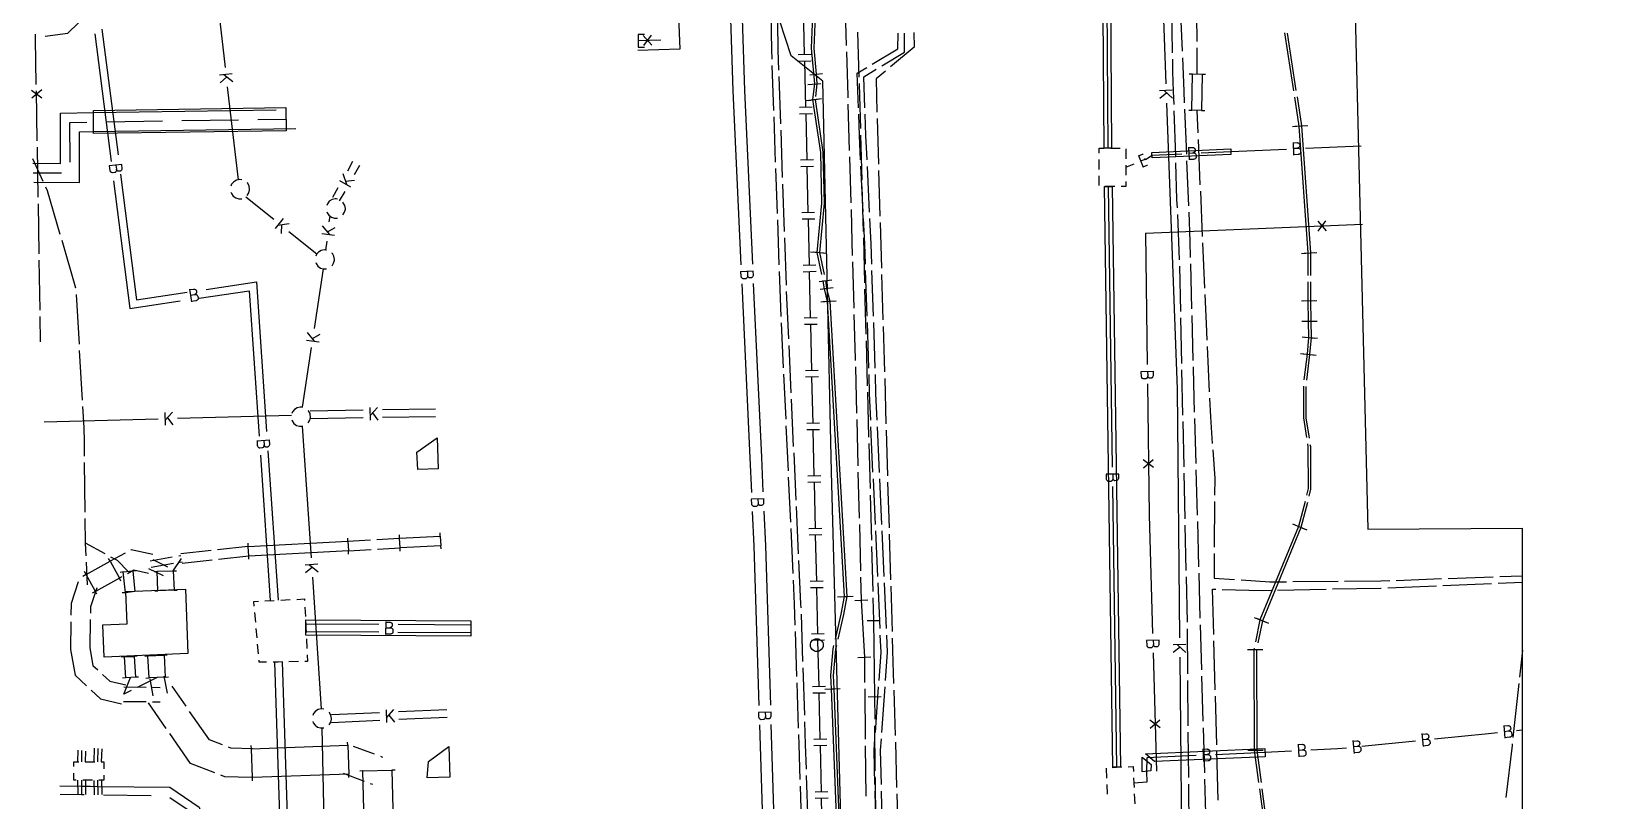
# Model space of a CAD drawing. Header units: metres. Extents: x 17721 to 17912, y 14015 to 15901.
# Drawn here: x 17722.2 to 17845.1, y 15578.6 to 15638.4 of the extents above; entities that cross this region are included whole.
import ezdxf

# ---------------------------------------------------------------- set-up
doc = ezdxf.new("R2010")
doc.units = ezdxf.units.M
for name, color, linetype in [('GC_BUILDING', 8, 'Continuous'), ('GC_GAS_AXIS', 2, 'Continuous'), ('GC_HEAT_AXIS', 30, 'Continuous'), ('GC_POWER_AXIS', 40, 'Continuous'), ('GC_SEWER_AXIS', 6, 'Continuous'), ('GC_SITE_BOUNDARY', 7, 'Continuous'), ('GC_TEST_GREEN_ZONE', 3, 'Continuous'), ('GC_WATER_AXIS', 5, 'Continuous')]:
    doc.layers.add(name, color=color, linetype=linetype)

msp = doc.modelspace()

# ---------------------------------------------------------------- linework, layer by layer
at = {"layer": 'GC_BUILDING'}
for points in [[(17753.84, 15604.37), (17752.25, 15604.3), (17752.18, 15605.66), (17753.74, 15606.77)], [(17727.84, 15589.72), (17727.74, 15592.23), (17729.62, 15592.3), (17729.53, 15594.83), (17734.16, 15595), (17734.35, 15590.01)], [(17754.74, 15580.39), (17752.97, 15580.33), (17753.08, 15581.61), (17754.66, 15582.76)]]:
    msp.add_lwpolyline(points, close=True, dxfattribs=at)
at = {"layer": 'GC_GAS_AXIS'}
for points in [[(17782.34, 15636.55), (17782.26, 15640.14)], [(17782.84, 15636.56), (17781.84, 15636.54)], [(17782.86, 15636.06), (17781.86, 15636.04)], [(17782.44, 15632.46), (17782.36, 15636.05)], [(17782.94, 15632.47), (17781.94, 15632.44)], [(17782.95, 15631.97), (17781.95, 15631.94)], [(17782.53, 15628.36), (17782.45, 15631.96)], [(17783.03, 15628.37), (17782.03, 15628.35)], [(17783.04, 15627.87), (17782.04, 15627.85)], [(17782.62, 15624.27), (17782.54, 15627.86)], [(17783.12, 15624.28), (17782.12, 15624.26)], [(17783.14, 15623.78), (17782.14, 15623.76)], [(17782.72, 15620.17), (17782.64, 15623.77)], [(17783.22, 15620.19), (17782.22, 15620.16)], [(17783.23, 15619.69), (17782.23, 15619.66)], [(17782.81, 15616.08), (17782.73, 15619.67)], [(17783.31, 15616.09), (17782.31, 15616.07)], [(17783.32, 15615.59), (17782.32, 15615.57)], [(17782.9, 15611.99), (17782.82, 15615.58)], [(17783.4, 15612), (17782.4, 15611.97)], [(17783.41, 15611.5), (17782.41, 15611.48)], [(17783, 15607.89), (17782.91, 15611.49)], [(17783.5, 15607.9), (17782.5, 15607.88)], [(17783.51, 15607.4), (17782.51, 15607.38)], [(17783.09, 15603.8), (17783.01, 15607.39)], [(17783.59, 15603.81), (17782.59, 15603.79)], [(17783.6, 15603.31), (17782.6, 15603.29)], [(17783.18, 15599.7), (17783.1, 15603.3)], [(17783.68, 15599.72), (17782.68, 15599.69)], [(17783.69, 15599.22), (17782.69, 15599.19)], [(17783.28, 15595.61), (17783.19, 15599.21)], [(17783.78, 15595.62), (17782.78, 15595.6)], [(17783.79, 15595.12), (17782.79, 15595.1)], [(17783.37, 15591.52), (17783.29, 15595.11)], [(17783.87, 15591.53), (17782.87, 15591.51)], [(17783.88, 15591.03), (17782.88, 15591.01)], [(17783.46, 15587.42), (17783.38, 15591.02)], [(17783.96, 15587.43), (17782.96, 15587.41)], [(17783.97, 15586.93), (17782.97, 15586.91)], [(17783.56, 15583.33), (17783.47, 15586.92)], [(17784.06, 15583.34), (17783.06, 15583.32)], [(17784.07, 15582.84), (17783.07, 15582.82)], [(17783.65, 15579.24), (17783.57, 15582.83)], [(17784.15, 15579.25), (17783.15, 15579.22)], [(17784.16, 15578.75), (17783.16, 15578.72)], [(17783.74, 15575.14), (17783.66, 15578.74)]]:
    msp.add_lwpolyline(points, dxfattribs=at)
msp.add_lwpolyline([(17782.79, 15590.65), (17782.8, 15590.75), (17782.83, 15590.85), (17782.94, 15591), (17783.1, 15591.11), (17783.19, 15591.14), (17783.29, 15591.15), (17783.39, 15591.14), (17783.48, 15591.11), (17783.64, 15591), (17783.75, 15590.85), (17783.78, 15590.75), (17783.79, 15590.65), (17783.78, 15590.55), (17783.75, 15590.46), (17783.64, 15590.3), (17783.48, 15590.19), (17783.39, 15590.16), (17783.29, 15590.15), (17783.19, 15590.16), (17783.1, 15590.19), (17782.94, 15590.3), (17782.83, 15590.46), (17782.8, 15590.55)], close=True, dxfattribs=at)
at = {"layer": 'GC_HEAT_AXIS'}
for points in [[(17771.66, 15660.56), (17772.63, 15636.98), (17769.37, 15636.87)], [(17723.24, 15638), (17725.01, 15638.24), (17735.15, 15648.07), (17735.53, 15654.37)], [(17769.88, 15638.13), (17769.38, 15638.13), (17769.39, 15637.13), (17769.89, 15637.13)], [(17771.16, 15637.69), (17769.38, 15637.63)], [(17770.44, 15637.29), (17769.79, 15638.05)], [(17769.84, 15637.27), (17770.43, 15638.08)], [(17722.3, 15628.12), (17724.45, 15628.11), (17724.44, 15632.02), (17727, 15632.07), (17741.23, 15632.27)], [(17725.19, 15628.2), (17725.18, 15631.29), (17726.49, 15631.32)], [(17727.99, 15631.34), (17732.39, 15631.41)], [(17733.89, 15631.43), (17738.29, 15631.49)], [(17739.79, 15631.51), (17741.99, 15631.54)], [(17722.36, 15626.64), (17725.93, 15626.61), (17725.92, 15630.56), (17727.02, 15630.59), (17742.75, 15630.81)], [(17722.33, 15627.38), (17724.53, 15627.36)], [(17725.79, 15582.48), (17725.77, 15581.6)], [(17726.09, 15582.45), (17726.07, 15581.59)], [(17726.39, 15582.42), (17726.37, 15581.58)], [(17727.06, 15582.65), (17727.03, 15581.6)], [(17727.36, 15582.62), (17727.33, 15581.59)], [(17727.66, 15582.59), (17727.62, 15581.58)], [(17725.48, 15581.21), (17725.48, 15581.59), (17725.86, 15581.59)], [(17726.36, 15581.59), (17727.12, 15581.59)], [(17727.62, 15581.59), (17727.81, 15581.59), (17727.81, 15581.03)], [(17724.39, 15579.71), (17726.1, 15579.69), (17726.76, 15579.68), (17727.37, 15579.67), (17732.94, 15579.6), (17735.23, 15578.06), (17736.14, 15575.22), (17737.31, 15567.73)], [(17725.67, 15580.15), (17725.48, 15580.15), (17725.48, 15580.71)], [(17725.78, 15580.15), (17725.79, 15579.03)], [(17726.08, 15580.15), (17726.09, 15579.04)], [(17726.93, 15580.15), (17726.17, 15580.15)], [(17726.38, 15580.15), (17726.39, 15579.04)], [(17727.03, 15580.14), (17727.06, 15579.01)], [(17727.33, 15580.15), (17727.36, 15579.02)], [(17727.81, 15580.53), (17727.81, 15580.15), (17727.43, 15580.15)], [(17727.63, 15580.16), (17727.66, 15579.03)], [(17724.42, 15579.06), (17726.09, 15579.04)], [(17726.09, 15579.04), (17726.28, 15579.03)], [(17727.78, 15579.01), (17731.51, 15578.97)], [(17732.96, 15578.8), (17734.68, 15577.65), (17735.19, 15576.08)]]:
    msp.add_lwpolyline(points, dxfattribs=at)
msp.add_lwpolyline([(17727, 15632.23), (17741.98, 15632.44), (17742, 15630.64), (17727.02, 15630.43)], close=True, dxfattribs=at)
at = {"layer": 'GC_POWER_AXIS'}
for points in [[(17782.1, 15680.34), (17781.92, 15677), (17783.62, 15643.38), (17783.47, 15642.34), (17783.1, 15640.87), (17782.95, 15639.57), (17782.85, 15637.06), (17783.1, 15634.28)], [(17783.39, 15641.19), (17783.3, 15640.84), (17783.15, 15639.56), (17783.05, 15637.07), (17783.24, 15635.05), (17783.3, 15634.28), (17783.19, 15633.31)], [(17812.87, 15637.58), (17812.83, 15641.61)], [(17785.47, 15640.87), (17785.57, 15637.28)], [(17810.97, 15636.71), (17810.91, 15640.23)], [(17811.57, 15640.33), (17811.71, 15636.82)], [(17779.72, 15639.72), (17779.76, 15636.93), (17779.78, 15636.22)], [(17780.23, 15639.04), (17780.26, 15636.94), (17780.31, 15635.36)], [(17722.56, 15634.25), (17722.51, 15637.78), (17722.49, 15638.14)], [(17786.46, 15638.31), (17786.57, 15634.81)], [(17787.6, 15635.82), (17789.6, 15637.02), (17789.62, 15638.23)], [(17788.34, 15635.68), (17790.1, 15636.74), (17790.12, 15638.23)], [(17790.83, 15638.28), (17790.87, 15637.14), (17789.02, 15635.6)], [(17819.68, 15638.25), (17820.37, 15633.75)], [(17819.88, 15638.24), (17820.57, 15633.76)], [(17785.59, 15636.78), (17785.69, 15633.35), (17785.69, 15633.2)], [(17811.08, 15632.68), (17811.04, 15633.7), (17810.99, 15635.26), (17810.98, 15636.21)], [(17811.73, 15636.32), (17811.84, 15633.71), (17811.88, 15632.82)], [(17812.89, 15635.06), (17812.87, 15637.08)], [(17779.8, 15635.72), (17779.92, 15632.22)], [(17782.74, 15635), (17783.73, 15635.1)], [(17786.53, 15632.43), (17786.43, 15635.12), (17787.17, 15635.56)], [(17787.03, 15632.42), (17786.94, 15634.84), (17787.91, 15635.42)], [(17788.64, 15635.28), (17787.9, 15634.67), (17787.97, 15632.09)], [(17812.27, 15635.07), (17812.52, 15635.07)], [(17813.27, 15635.05), (17813.52, 15635.05)], [(17722.2, 15633.81), (17722.99, 15633.2)], [(17722.21, 15633.21), (17722.98, 15633.85)], [(17722.64, 15629.86), (17722.57, 15633.75)], [(17780.33, 15634.86), (17780.46, 15631.18)], [(17782.6, 15634.24), (17783.6, 15634.32)], [(17783.1, 15634.28), (17782.96, 15633.06), (17783.57, 15628.96), (17783.65, 15625.01), (17783.3, 15621.19), (17783.66, 15619.48)], [(17786.58, 15634.31), (17786.61, 15633.36), (17786.68, 15630.81)], [(17782.47, 15632.99), (17783.45, 15633.13)], [(17782.67, 15633), (17783.65, 15633.14)], [(17783.16, 15633.07), (17783.77, 15628.99), (17783.85, 15625.01), (17783.5, 15621.17), (17783.87, 15619.46)], [(17785.71, 15632.7), (17785.81, 15629.11)], [(17820.45, 15633.26), (17820.79, 15631.01), (17821.5, 15621.14), (17821.5, 15619.39)], [(17820.65, 15633.27), (17820.99, 15631.03), (17821.7, 15621.15), (17821.7, 15619.4)], [(17779.94, 15631.72), (17780.06, 15628.21)], [(17786.7, 15628.38), (17786.61, 15630.26), (17786.55, 15631.93)], [(17787.2, 15628.37), (17787.11, 15630.28), (17787.05, 15631.92)], [(17787.99, 15631.59), (17788.09, 15628.05)], [(17811.21, 15628.66), (17811.09, 15632.18)], [(17811.9, 15632.32), (17812.04, 15628.81)], [(17812.23, 15632.24), (17812.48, 15632.24)], [(17812.85, 15632.23), (17812.93, 15630.47)], [(17813.23, 15632.22), (17813.48, 15632.22)], [(17780.48, 15630.68), (17780.6, 15627)], [(17786.69, 15630.31), (17786.79, 15626.81)], [(17820.29, 15630.97), (17821.29, 15631.05)], [(17820.49, 15630.99), (17821.49, 15631.06)], [(17722.71, 15625.47), (17722.65, 15629.36)], [(17812.95, 15629.97), (17813.1, 15626.44)], [(17723.09, 15626.71), (17722.28, 15628.46)], [(17780.08, 15627.71), (17780.2, 15624.21)], [(17785.83, 15628.62), (17785.93, 15625.03)], [(17786.89, 15624.33), (17786.72, 15627.88)], [(17787.4, 15624.32), (17787.22, 15627.87)], [(17811.34, 15624.64), (17811.31, 15625.31), (17811.22, 15628.16)], [(17812.06, 15628.31), (17812.21, 15624.81)], [(17780.62, 15626.5), (17780.75, 15622.82)], [(17788.1, 15627.55), (17788.2, 15624.01)], [(17724.43, 15622.58), (17723.43, 15625.98), (17723.3, 15626.26)], [(17786.8, 15626.31), (17786.89, 15622.81)], [(17813.13, 15625.95), (17813.28, 15622.42)], [(17722.78, 15621.08), (17722.72, 15624.97)], [(17785.95, 15624.53), (17786.02, 15622), (17786.05, 15620.95)], [(17811.52, 15620.61), (17811.52, 15620.62), (17811.37, 15624.14)], [(17812.23, 15624.31), (17812.32, 15622.03), (17812.35, 15620.8)], [(17780.22, 15623.71), (17780.34, 15620.21)], [(17787.07, 15620.28), (17787.02, 15621.84), (17786.92, 15623.83)], [(17787.57, 15620.28), (17787.51, 15621.86), (17787.42, 15623.82)], [(17788.21, 15623.51), (17788.31, 15619.97)], [(17725.65, 15618.4), (17725.65, 15618.41), (17724.57, 15622.1)], [(17780.77, 15622.32), (17780.9, 15618.64)], [(17786.91, 15622.31), (17787, 15618.81)], [(17813.3, 15621.92), (17813.46, 15618.4)], [(17722.86, 15616.69), (17722.79, 15620.58)], [(17782.8, 15621.24), (17783.8, 15621.14)], [(17783, 15621.22), (17784, 15621.12)], [(17786.07, 15620.45), (17786.16, 15616.86)], [(17812.36, 15620.3), (17812.45, 15616.79)], [(17821, 15621.1), (17822, 15621.18)], [(17821.2, 15621.12), (17822.2, 15621.19)], [(17780.36, 15619.71), (17780.43, 15617.63), (17780.5, 15616.21)], [(17783.47, 15618.92), (17784.47, 15619.06)], [(17787.2, 15616.23), (17787.08, 15619.78)], [(17787.7, 15616.23), (17787.58, 15619.78)], [(17788.33, 15619.47), (17788.43, 15615.93)], [(17811.6, 15616.59), (17811.53, 15620.11)], [(17725.91, 15614.05), (17725.68, 15617.9)], [(17780.91, 15618.14), (17780.93, 15617.66), (17781.08, 15614.46)], [(17783.55, 15618.32), (17784.55, 15618.46)], [(17783.76, 15618.99), (17783.77, 15618.96), (17783.86, 15618.36), (17784.09, 15617.38), (17785.41, 15594.44), (17785.17, 15593.07), (17784.72, 15591.12)], [(17783.97, 15618.99), (17784.05, 15618.39), (17784.29, 15617.39), (17785.62, 15594.44), (17785.37, 15593.03), (17784.92, 15591.12)], [(17787.01, 15618.32), (17787.11, 15614.82)], [(17813.48, 15617.9), (17813.58, 15615.66), (17813.64, 15614.37)], [(17821.49, 15618.89), (17821.49, 15617.44), (17821.53, 15615.84), (17821.55, 15614.58), (17821.43, 15613.27), (17821.18, 15611.28)], [(17821.7, 15618.9), (17821.69, 15617.44), (17821.73, 15615.84), (17821.75, 15614.56), (17821.63, 15613.25), (17821.38, 15611.25)], [(17783.59, 15617.35), (17784.59, 15617.41)], [(17783.79, 15617.36), (17784.79, 15617.42)], [(17820.99, 15617.43), (17821.99, 15617.45)], [(17821.19, 15617.43), (17822.19, 15617.45)], [(17722.9, 15614.24), (17722.86, 15616.19)], [(17780.52, 15615.71), (17780.68, 15612.21)], [(17786.18, 15616.36), (17786.27, 15612.9), (17786.27, 15612.77)], [(17787.34, 15612.18), (17787.22, 15615.73)], [(17787.84, 15612.18), (17787.72, 15615.73)], [(17788.45, 15615.43), (17788.55, 15611.89)], [(17811.69, 15612.56), (17811.62, 15616.09)], [(17812.46, 15616.29), (17812.55, 15612.78)], [(17821.03, 15615.83), (17822.03, 15615.85)], [(17821.23, 15615.83), (17822.23, 15615.85)], [(17787.12, 15614.32), (17787.21, 15610.82)], [(17821.05, 15614.63), (17822.05, 15614.53)], [(17821.25, 15614.6), (17822.25, 15614.51)], [(17726.16, 15609.7), (17725.93, 15613.55)], [(17781.1, 15613.96), (17781.27, 15610.28)], [(17813.66, 15613.87), (17813.82, 15610.35)], [(17820.93, 15613.32), (17821.93, 15613.22)], [(17821.13, 15613.29), (17822.13, 15613.2)], [(17780.7, 15611.71), (17780.87, 15608.21)], [(17786.29, 15612.28), (17786.38, 15608.69)], [(17787.48, 15608.13), (17787.39, 15610.18), (17787.35, 15611.68)], [(17787.98, 15608.13), (17787.89, 15610.2), (17787.85, 15611.68)], [(17811.78, 15608.54), (17811.7, 15612.06)], [(17812.56, 15612.28), (17812.56, 15612.15), (17812.66, 15608.77)], [(17788.57, 15611.39), (17788.67, 15607.86)], [(17821.15, 15610.78), (17821.15, 15608.32), (17821.38, 15606.79)], [(17821.35, 15610.75), (17821.35, 15608.33), (17821.59, 15606.74)], [(17726.31, 15605.35), (17726.3, 15606.47), (17726.28, 15607.57), (17726.19, 15609.2)], [(17781.29, 15609.78), (17781.46, 15606.1)], [(17787.23, 15610.32), (17787.32, 15606.82)], [(17813.85, 15609.85), (17813.91, 15608.39), (17814.06, 15606.33)], [(17786.39, 15608.19), (17786.48, 15604.6)], [(17811.87, 15604.51), (17811.79, 15608.04)], [(17812.67, 15608.27), (17812.77, 15604.77)], [(17780.89, 15607.71), (17781.05, 15604.21)], [(17787.66, 15604.09), (17787.5, 15607.63)], [(17788.17, 15604.08), (17788.01, 15607.63)], [(17788.68, 15607.36), (17788.79, 15603.82)], [(17781.49, 15605.6), (17781.66, 15601.92)], [(17787.33, 15606.32), (17787.43, 15602.82)], [(17814.09, 15605.83), (17814.25, 15603.62), (17814.24, 15602.31)], [(17821.46, 15606.3), (17821.49, 15606.07), (17821.51, 15602.82), (17821.39, 15602.3)], [(17821.66, 15606.25), (17821.69, 15606.09), (17821.71, 15602.79), (17821.58, 15602.24)], [(17726.36, 15601), (17726.32, 15604.85)], [(17812.78, 15604.27), (17812.88, 15600.76)], [(17781.07, 15603.71), (17781.24, 15600.21)], [(17786.49, 15604.1), (17786.58, 15600.52)], [(17787.85, 15600.04), (17787.69, 15603.59)], [(17788.35, 15600.04), (17788.19, 15603.58)], [(17788.8, 15603.32), (17788.91, 15599.78)], [(17811.95, 15600.48), (17811.88, 15604.01)], [(17787.44, 15602.32), (17787.54, 15598.82)], [(17814.24, 15601.81), (17814.21, 15598.28)], [(17821.28, 15601.82), (17820.76, 15599.88), (17817.77, 15592.62), (17817.42, 15590.91)], [(17781.68, 15601.42), (17781.85, 15597.74)], [(17821.47, 15601.75), (17820.95, 15599.81), (17817.96, 15592.55), (17817.61, 15590.83)], [(17726.39, 15598.57), (17726.37, 15600.5)], [(17753.99, 15599.13), (17753.98, 15599.38)], [(17781.26, 15599.71), (17781.42, 15596.21)], [(17786.6, 15600.02), (17786.69, 15596.43)], [(17788.03, 15595.99), (17787.87, 15599.54)], [(17788.53, 15595.99), (17788.37, 15599.54)], [(17812.03, 15596.46), (17811.96, 15599.98)], [(17812.9, 15600.26), (17812.99, 15596.75)], [(17820.3, 15600.07), (17821.22, 15599.69)], [(17820.48, 15600), (17821.41, 15599.62)], [(17727.93, 15597.74), (17726.39, 15598.57)], [(17726.44, 15597.59), (17726.39, 15598.57)], [(17739.03, 15598.33), (17736.67, 15598.07)], [(17739.05, 15598.33), (17739.04, 15598.58)], [(17746.81, 15598.73), (17746.8, 15598.98)], [(17746.81, 15598.73), (17748.56, 15598.83)], [(17749.06, 15598.86), (17750.82, 15598.97)], [(17749.11, 15598.12), (17750.86, 15598.22)], [(17750.82, 15598.97), (17750.81, 15599.22)], [(17750.87, 15597.97), (17750.86, 15598.22)], [(17754.05, 15598.13), (17754.03, 15598.38)], [(17787.55, 15598.32), (17787.64, 15594.82)], [(17788.92, 15599.28), (17789.03, 15595.74)], [(17726.54, 15595.35), (17726.46, 15597.09)], [(17728.3, 15597.17), (17728.18, 15597.39)], [(17729.47, 15597.8), (17728.31, 15597.17)], [(17729.7, 15596.38), (17728.88, 15597.22), (17728.37, 15597.5)], [(17731.62, 15597.69), (17729.94, 15598.06), (17729.91, 15598.04)], [(17731.42, 15597.21), (17733.14, 15597.51)], [(17731.51, 15596.71), (17733.23, 15597.02)], [(17731.63, 15597.3), (17732.76, 15596.75)], [(17733.22, 15596.43), (17733.85, 15597.38)], [(17733.64, 15597.59), (17733.81, 15597.63)], [(17733.72, 15597.1), (17733.9, 15597.13)], [(17736.17, 15598.01), (17733.81, 15597.75)], [(17736.25, 15597.27), (17733.9, 15597.01)], [(17739.11, 15597.58), (17736.75, 15597.32)], [(17739.1, 15597.33), (17739.09, 15597.58)], [(17746.85, 15597.98), (17748.61, 15598.09)], [(17746.86, 15597.73), (17746.85, 15597.98)], [(17781.87, 15597.24), (17782.03, 15593.86), (17782.04, 15593.56)], [(17814.21, 15597.78), (17814.2, 15595.86), (17815.8, 15595.75)], [(17726.44, 15596.15), (17726.18, 15596)], [(17726.44, 15596.15), (17726.32, 15596.37)], [(17729.21, 15595.96), (17729.02, 15595.85)], [(17729.15, 15595.63), (17729.03, 15595.85)], [(17729.32, 15596.34), (17729.08, 15596.31)], [(17731.3, 15596.23), (17730.16, 15596.47), (17729.65, 15596.19)], [(17730.32, 15596.44), (17730.07, 15596.42)], [(17731.3, 15596.62), (17732.43, 15596.07)], [(17731.72, 15596.38), (17731.97, 15596.39)], [(17733.22, 15596.43), (17733.47, 15596.44)], [(17781.44, 15595.71), (17781.53, 15593.84), (17781.58, 15592.21)], [(17786.7, 15595.93), (17786.75, 15594.14), (17786.99, 15589.71), (17787.01, 15587.75)], [(17812.12, 15592.43), (17812.04, 15595.96)], [(17813.01, 15596.25), (17813.1, 15592.74)], [(17816.3, 15595.72), (17818.53, 15595.57), (17819.82, 15595.58)], [(17824.35, 15595.62), (17827.16, 15595.65), (17827.87, 15595.67)], [(17828.37, 15595.69), (17831.9, 15595.82)], [(17832.4, 15595.84), (17835.92, 15595.97)], [(17836.42, 15595.99), (17838.19, 15596.05)], [(17725.83, 15595.58), (17725.28, 15593.88), (17725.26, 15592.97)], [(17727.26, 15595.11), (17726.77, 15593.63), (17726.77, 15593.14)], [(17727.16, 15594.83), (17726.9, 15594.69)], [(17727.28, 15594.61), (17727.16, 15594.83)], [(17729.5, 15594.73), (17729.25, 15594.71)], [(17730.49, 15594.84), (17730.24, 15594.81)], [(17731.78, 15594.87), (17732.03, 15594.88)], [(17733.28, 15594.93), (17733.53, 15594.93)], [(17784.91, 15594.41), (17785.91, 15594.47)], [(17785.12, 15594.41), (17786.12, 15594.47)], [(17788.21, 15591.94), (17788.05, 15595.49)], [(17788.71, 15591.94), (17788.55, 15595.49)], [(17789.04, 15595.24), (17789.14, 15591.7)], [(17814.17, 15591.48), (17814.08, 15595.01), (17814.34, 15595.01)], [(17814.84, 15594.99), (17817.95, 15594.91), (17818.63, 15594.92)], [(17819.13, 15594.93), (17822.92, 15595.01)], [(17820.32, 15595.59), (17823.85, 15595.62)], [(17823.42, 15595.02), (17827.17, 15595.09), (17827.21, 15595.09)], [(17827.71, 15595.11), (17831.5, 15595.27)], [(17832, 15595.29), (17835.79, 15595.45)], [(17836.29, 15595.47), (17838.19, 15595.54)], [(17786.25, 15594.11), (17787.25, 15594.17)], [(17787.66, 15594.32), (17787.7, 15592.57), (17787.79, 15586.65), (17787.81, 15584.89)], [(17725.26, 15592.47), (17725.22, 15590.31), (17725.58, 15588.33), (17726.46, 15587.5)], [(17726.76, 15592.64), (17726.73, 15590.43), (17726.97, 15589.08), (17727.35, 15588.72)], [(17782.06, 15593.07), (17782.18, 15589.38)], [(17787.2, 15592.57), (17788.2, 15592.58)], [(17813.12, 15592.24), (17813.22, 15588.73)], [(17817.31, 15592.81), (17818.23, 15592.43)], [(17817.5, 15592.74), (17818.42, 15592.36)], [(17781.6, 15591.71), (17781.72, 15588.21)], [(17788.14, 15587.9), (17788.29, 15590.11), (17788.23, 15591.44)], [(17788.64, 15587.9), (17788.8, 15590.1), (17788.74, 15591.44)], [(17789.16, 15591.2), (17789.21, 15589.34), (17789.26, 15587.66)], [(17812.15, 15588.41), (17812.12, 15591.93)], [(17814.28, 15587.19), (17814.19, 15590.98)], [(17729.42, 15589.73), (17729.17, 15589.71)], [(17730.42, 15589.79), (17730.17, 15589.77)], [(17731, 15589.8), (17731.25, 15589.81)], [(17732.5, 15589.88), (17732.75, 15589.89)], [(17784.6, 15590.63), (17784.54, 15590.36), (17784.35, 15588.28), (17784.41, 15587.25), (17784.87, 15575.41), (17784.97, 15575.12), (17785.03, 15574.54), (17785.04, 15572.47)], [(17784.81, 15590.63), (17784.74, 15590.33), (17784.55, 15588.28), (17784.61, 15587.26), (17785.07, 15575.41), (17785.17, 15575.13), (17785.23, 15574.55), (17785.24, 15572.48)], [(17786.49, 15589.68), (17787.49, 15589.74)], [(17816.8, 15590.32), (17817.8, 15590.32)], [(17817, 15590.32), (17818, 15590.32)], [(17817.32, 15590.42), (17817.3, 15590.32), (17817.32, 15582.49), (17817.66, 15579.98)], [(17817.5, 15590.34), (17817.5, 15590.32), (17817.52, 15582.49), (17817.86, 15579.97)], [(17838.19, 15590.25), (17837.96, 15588.15)], [(17727.71, 15588.38), (17728.28, 15587.84), (17729.52, 15587.57)], [(17782.2, 15588.88), (17782.32, 15585.2)], [(17726.82, 15587.16), (17727.55, 15586.47), (17729.2, 15586.1)], [(17729.52, 15588.11), (17729.27, 15588.09)], [(17729.95, 15587.13), (17729.36, 15586.84), (17729.89, 15588.13)], [(17729.36, 15587.4), (17731.11, 15587.38)], [(17730.52, 15588.17), (17730.27, 15588.15)], [(17731.96, 15588.14), (17730.4, 15587.35)], [(17731.09, 15588.09), (17731.34, 15588.1)], [(17731.66, 15586.71), (17731.41, 15588.03)], [(17731.61, 15587.38), (17732.21, 15587.37)], [(17732.76, 15586.91), (17732.51, 15588.24)], [(17732.59, 15588.17), (17732.84, 15588.18)], [(17734.21, 15585.91), (17733.13, 15587.45)], [(17781.73, 15587.71), (17781.85, 15584.2)], [(17783.91, 15587.23), (17784.91, 15587.27)], [(17784.11, 15587.24), (17785.11, 15587.28)], [(17787.02, 15587.25), (17787.06, 15583.33)], [(17787.85, 15583.86), (17788.1, 15587.4)], [(17788.35, 15583.86), (17788.6, 15587.4)], [(17789.28, 15587.16), (17789.38, 15583.62)], [(17812.19, 15584.38), (17812.16, 15587.91)], [(17813.23, 15588.23), (17813.33, 15584.73)], [(17837.9, 15587.66), (17837.45, 15583.48)], [(17729.35, 15586.28), (17731.1, 15586.26)], [(17732.67, 15584.18), (17731.29, 15586.17)], [(17731.6, 15586.25), (17732.2, 15586.25)], [(17787.29, 15586.64), (17788.29, 15586.66)], [(17814.4, 15582.9), (17814.3, 15586.69)], [(17737.04, 15582.91), (17736.03, 15583.3), (17734.49, 15585.5)], [(17782.33, 15584.7), (17782.39, 15582.93), (17782.45, 15581.02)], [(17736.44, 15580.72), (17734.57, 15581.46), (17732.95, 15583.77)], [(17781.87, 15583.7), (17781.89, 15582.92), (17781.98, 15580.2)], [(17787.81, 15579.81), (17787.75, 15582.49), (17787.81, 15583.36)], [(17787.84, 15580.87), (17787.81, 15584.39)], [(17788.31, 15579.81), (17788.25, 15582.48), (17788.31, 15583.36)], [(17812.23, 15580.35), (17812.19, 15583.88)], [(17813.34, 15584.23), (17813.44, 15580.72)], [(17739.37, 15582.6), (17737.7, 15582.65), (17737.51, 15582.72)], [(17739.3, 15582.6), (17739.29, 15582.85)], [(17746.79, 15582.87), (17746.78, 15583.12)], [(17747.22, 15582.8), (17748.86, 15582.19)], [(17787.06, 15582.83), (17787.11, 15578.92)], [(17789.4, 15583.12), (17789.5, 15579.58)], [(17814.51, 15578.61), (17814.41, 15582.4)], [(17816.82, 15582.49), (17817.82, 15582.49)], [(17817.02, 15582.49), (17818.02, 15582.49)], [(17837.39, 15582.98), (17837.38, 15582.85), (17836.91, 15578.8)], [(17749.33, 15582.01), (17749.5, 15581.95)], [(17750.48, 15580.93), (17750.23, 15580.92)], [(17739.3, 15580.35), (17737.24, 15580.41), (17736.91, 15580.54)], [(17739.39, 15580.1), (17739.38, 15580.35)], [(17746.44, 15580.69), (17748.08, 15580.08)], [(17746.88, 15580.37), (17746.87, 15580.62)], [(17747.98, 15580.87), (17747.73, 15580.86)], [(17748.55, 15579.9), (17748.71, 15579.84)], [(17782, 15579.7), (17782.11, 15576.2)], [(17782.47, 15580.52), (17782.59, 15576.84)], [(17787.88, 15576.86), (17787.85, 15580.37)], [(17812.26, 15576.33), (17812.23, 15579.85)], [(17813.45, 15580.22), (17813.55, 15576.71)], [(17787.9, 15575.76), (17787.82, 15579.31)], [(17788.4, 15575.76), (17788.32, 15579.31)], [(17789.52, 15579.08), (17789.62, 15575.55)], [(17817.72, 15579.48), (17818.06, 15576.97), (17817.05, 15569.02), (17816.08, 15557.13), (17816.13, 15555.34)], [(17817.92, 15579.47), (17818.26, 15576.95), (17817.25, 15569.01), (17816.28, 15557.11), (17816.33, 15555.3)]]:
    msp.add_lwpolyline(points, dxfattribs=at)
for points in [[(17812.48, 15632.24), (17812.52, 15635.07), (17813.26, 15635.05), (17813.22, 15632.22)], [(17739.05, 15598.33), (17746.81, 15598.73), (17746.85, 15597.98), (17739.09, 15597.58)], [(17750.82, 15598.97), (17753.99, 15599.13), (17754.03, 15598.38), (17750.86, 15598.22)], [(17726.44, 15596.15), (17728.3, 15597.17), (17729.03, 15595.85), (17727.16, 15594.83)], [(17729.32, 15596.34), (17730.07, 15596.42), (17730.24, 15594.81), (17729.5, 15594.73)], [(17731.97, 15596.39), (17733.22, 15596.43), (17733.28, 15594.93), (17732.03, 15594.88)], [(17729.42, 15589.73), (17730.17, 15589.77), (17730.27, 15588.15), (17729.52, 15588.11)], [(17731.25, 15589.81), (17732.5, 15589.88), (17732.59, 15588.17), (17731.34, 15588.1)], [(17739.3, 15582.6), (17746.79, 15582.87), (17746.87, 15580.62), (17739.38, 15580.35)], [(17747.98, 15580.87), (17750.23, 15580.93), (17750.98, 15552), (17748.73, 15551.94)]]:
    msp.add_lwpolyline(points, close=True, dxfattribs=at)
at = {"layer": 'GC_SEWER_AXIS'}
for points in [[(17809.63, 15656.54), (17810.44, 15634.3)], [(17736.42, 15642.79), (17737.25, 15635.55)], [(17737.79, 15635.08), (17736.81, 15634.97)], [(17737.16, 15635.01), (17737.86, 15634.48)], [(17737.38, 15634.84), (17736.88, 15634.37)], [(17737.42, 15634.06), (17738.26, 15626.82)], [(17810.95, 15633.79), (17809.96, 15633.75)], [(17810.31, 15633.76), (17810.97, 15633.18)], [(17810.52, 15633.58), (17809.98, 15633.15)], [(17810.5, 15632.8), (17811.32, 15610.55), (17811.51, 15591.21)], [(17746.79, 15627.53), (17747.2, 15628.27)], [(17747.31, 15627.24), (17747.73, 15627.98)], [(17738.26, 15626.82), (17738.13, 15626.79), (17737.92, 15626.67), (17737.76, 15626.48), (17737.71, 15626.34)], [(17738.55, 15626.83), (17738.36, 15626.85), (17738.26, 15626.82)], [(17738.98, 15625.61), (17739.1, 15625.81), (17739.16, 15626.05), (17739.16, 15626.1), (17739.12, 15626.34), (17739.01, 15626.56), (17738.98, 15626.59)], [(17746.15, 15626.78), (17747.01, 15626.29)], [(17746.71, 15626.46), (17746.45, 15627.3)], [(17746.62, 15626.73), (17747.31, 15626.81)], [(17737.71, 15625.86), (17737.74, 15625.77), (17737.88, 15625.57), (17738.08, 15625.43), (17738.31, 15625.36), (17738.55, 15625.36)], [(17738.86, 15625.51), (17741.05, 15623.76)], [(17746, 15625.33), (17745.9, 15625.34), (17745.81, 15625.35), (17745.57, 15625.29), (17745.36, 15625.16), (17745.21, 15624.97), (17745.16, 15624.84)], [(17745.64, 15625.48), (17746.05, 15626.22)], [(17746.16, 15625.19), (17746.58, 15625.93)], [(17745.16, 15624.35), (17745.18, 15624.27), (17745.32, 15624.07), (17745.42, 15624)], [(17745.36, 15623.56), (17745.42, 15624)], [(17745.42, 15624), (17745.52, 15623.93), (17745.76, 15623.85), (17746, 15623.86)], [(17746.42, 15624.11), (17746.55, 15624.31), (17746.61, 15624.54), (17746.61, 15624.6), (17746.57, 15624.84), (17746.45, 15625.05), (17746.42, 15625.08)], [(17741.76, 15623.81), (17741.14, 15623.04)], [(17741.36, 15623.31), (17742.23, 15623.43)], [(17741.64, 15623.35), (17741.61, 15622.66)], [(17742.22, 15622.82), (17744.4, 15621.07)], [(17745.4, 15622.58), (17744.84, 15623.25)], [(17745.22, 15622.79), (17745.82, 15623.13)], [(17744.77, 15622.65), (17745.75, 15622.53)], [(17745.1, 15621.37), (17745.19, 15622.07)], [(17744.4, 15621.07), (17744.35, 15621.02), (17744.3, 15620.88)], [(17744.3, 15620.4), (17744.33, 15620.31), (17744.47, 15620.11), (17744.67, 15619.97), (17744.9, 15619.9), (17744.9, 15619.9), (17745.14, 15619.9)], [(17745.1, 15621.37), (17744.95, 15621.39), (17744.72, 15621.33), (17744.51, 15621.2), (17744.4, 15621.07)], [(17745.14, 15621.37), (17745.1, 15621.37)], [(17745.57, 15620.15), (17745.69, 15620.35), (17745.75, 15620.59), (17745.75, 15620.64), (17745.71, 15620.88), (17745.6, 15621.1), (17745.56, 15621.13)], [(17744.2, 15615.26), (17744.9, 15619.9)], [(17743.58, 15614.37), (17744.56, 15614.23)], [(17744.21, 15614.28), (17743.67, 15614.97)], [(17744.04, 15614.5), (17744.65, 15614.82)], [(17743.28, 15609.15), (17743.98, 15613.78)], [(17723.17, 15608.01), (17732.04, 15608.25)], [(17732.55, 15608.75), (17732.58, 15607.76)], [(17732.57, 15608.11), (17733.15, 15608.77)], [(17732.76, 15608.32), (17733.18, 15607.78)], [(17733.54, 15608.3), (17742.41, 15608.54)], [(17743.28, 15609.15), (17743.1, 15609.16), (17742.86, 15609.11), (17742.65, 15608.98), (17742.5, 15608.79), (17742.45, 15608.66)], [(17742.45, 15608.17), (17742.47, 15608.09), (17742.61, 15607.89), (17742.81, 15607.74), (17743.05, 15607.67), (17743.25, 15607.68)], [(17743.29, 15609.15), (17743.28, 15609.15)], [(17743.71, 15607.93), (17743.84, 15608.13), (17743.89, 15608.36), (17743.9, 15608.42), (17743.87, 15608.57), (17743.86, 15608.66), (17743.74, 15608.87), (17743.71, 15608.9)], [(17743.87, 15608.87), (17747.99, 15608.94)], [(17743.88, 15608.27), (17748, 15608.34)], [(17748.52, 15609.13), (17748.53, 15608.14)], [(17748.53, 15608.5), (17749.12, 15609.14)], [(17748.72, 15608.7), (17749.13, 15608.15)], [(17749.49, 15608.97), (17753.62, 15609.03)], [(17749.5, 15608.37), (17753.63, 15608.43)], [(17743.25, 15607.68), (17743.94, 15597.44)], [(17743.25, 15607.68), (17743.29, 15607.68)], [(17744.46, 15596.94), (17743.47, 15596.88)], [(17743.82, 15596.9), (17744.5, 15596.34)], [(17744.04, 15596.72), (17743.51, 15596.28)], [(17744.04, 15595.94), (17744.73, 15585.7)], [(17812, 15590.69), (17811.01, 15590.68)], [(17811.57, 15590.5), (17811.02, 15590.08)], [(17811.36, 15590.68), (17812.01, 15590.09)], [(17811.53, 15589.71), (17811.72, 15570.38)], [(17744.73, 15585.7), (17744.49, 15585.64), (17744.29, 15585.52), (17744.13, 15585.33), (17744.08, 15585.19)], [(17744.08, 15584.71), (17744.11, 15584.62), (17744.25, 15584.42), (17744.45, 15584.28), (17744.68, 15584.21), (17744.79, 15584.21), (17744.92, 15584.22)], [(17744.92, 15585.68), (17744.73, 15585.7)], [(17745.35, 15584.46), (17745.47, 15584.66), (17745.53, 15584.9), (17745.53, 15584.95), (17745.49, 15585.19), (17745.37, 15585.41), (17745.34, 15585.44)], [(17745.52, 15585.25), (17749.26, 15585.42)], [(17745.54, 15584.65), (17749.28, 15584.82)], [(17749.78, 15585.63), (17749.82, 15584.64)], [(17749.8, 15584.99), (17750.38, 15585.65)], [(17749.98, 15585.2), (17750.42, 15584.66)], [(17750.75, 15585.49), (17754.49, 15585.65)], [(17750.78, 15584.89), (17754.52, 15585.05)], [(17744.79, 15584.21), (17745.01, 15573.36)]]:
    msp.add_lwpolyline(points, dxfattribs=at)
at = {"layer": 'GC_SITE_BOUNDARY'}
for points in [[(17778.49, 15482.78), (17778.3, 15491.09), (17779.28, 15491.22), (17779.43, 15501.05), (17778.94, 15514.04), (17778.81, 15521.48), (17786.56, 15521.65), (17786.16, 15533.25), (17785.44, 15566.74), (17784.43, 15604.12), (17783.77, 15634.5), (17781.3, 15636.48), (17779.08, 15643.24), (17778.08, 15643.2), (17778.07, 15648.8), (17778.59, 15656.69), (17778.26, 15660.72), (17782.93, 15660.95), (17780.15, 15766.17)], [(17816.7, 15745.4), (17818.68, 15672.46), (17830.82, 15672.8), (17830.78, 15653.55), (17824.83, 15653.42), (17826.15, 15599.67), (17838.18, 15599.75), (17838.18, 15563.8), (17834.27, 15561.6), (17832.02, 15561.78), (17819.28, 15561.35), (17819.43, 15555.38), (17818.71, 15555.36), (17819.68, 15518.47), (17820.37, 15518.49), (17820.52, 15512.6), (17833.26, 15512.92), (17835.43, 15513.03), (17839.46, 15513.42), (17840.8, 15513.44), (17844.34, 15513.5), (17845.11, 15475.19)]]:
    msp.add_lwpolyline(points, dxfattribs=at)
at = {"layer": 'GC_TEST_GREEN_ZONE'}
for points in [[(17778.49, 15482.78), (17778.3, 15491.09), (17779.28, 15491.22), (17779.43, 15501.05), (17778.94, 15514.04), (17778.81, 15521.48), (17786.56, 15521.65), (17786.16, 15533.25), (17785.44, 15566.74), (17784.43, 15604.12), (17783.77, 15634.5), (17781.3, 15636.48), (17779.08, 15643.24), (17778.08, 15643.2), (17778.07, 15648.8), (17778.59, 15656.69), (17778.26, 15660.72), (17782.93, 15660.95), (17780.15, 15766.17)], [(17816.7, 15745.4), (17818.68, 15672.46), (17830.82, 15672.8), (17830.78, 15653.55), (17824.83, 15653.42), (17826.15, 15599.67), (17838.18, 15599.75), (17838.18, 15563.8), (17834.27, 15561.6), (17832.02, 15561.78), (17819.28, 15561.35), (17819.43, 15555.38), (17818.71, 15555.36), (17819.68, 15518.47), (17820.37, 15518.49), (17820.52, 15512.6), (17833.26, 15512.92), (17835.43, 15513.03), (17839.46, 15513.42), (17840.8, 15513.44), (17844.34, 15513.5), (17845.11, 15475.19)]]:
    msp.add_lwpolyline(points, dxfattribs=at)
at = {"layer": 'GC_WATER_AXIS'}
for points in [[(17775.21, 15681.78), (17776.75, 15633.75), (17777.38, 15620.23)], [(17776.11, 15681.82), (17777.65, 15633.78), (17778.28, 15620.27)], [(17805.84, 15644.23), (17805.94, 15629.29)], [(17727.11, 15638.17), (17728.39, 15628.25)], [(17727.67, 15638.55), (17728.92, 15628.77)], [(17805.25, 15628.91), (17805.25, 15629.29), (17805.63, 15629.29)], [(17806.13, 15629.29), (17806.9, 15629.29)], [(17807.34, 15629.23), (17807.34, 15628.47)], [(17808.85, 15628.41), (17809.38, 15628.75), (17811.69, 15628.85)], [(17812.21, 15629.37), (17812.25, 15628.38)], [(17812.21, 15629.34), (17812.53, 15629.35), (17812.56, 15629.35), (17812.61, 15629.33), (17812.66, 15629.3), (17812.68, 15629.29), (17812.7, 15629.27), (17812.71, 15629.25), (17812.73, 15629.22), (17812.73, 15629.2), (17812.74, 15629.09), (17812.73, 15629.07), (17812.72, 15629.04), (17812.71, 15629.01), (17812.69, 15628.99), (17812.66, 15628.97), (17812.63, 15628.95), (17812.6, 15628.94), (17812.55, 15628.92)], [(17812.23, 15628.91), (17812.55, 15628.92)], [(17812.55, 15628.92), (17812.59, 15628.92), (17812.62, 15628.92), (17812.67, 15628.91), (17812.7, 15628.89), (17812.73, 15628.87), (17812.76, 15628.84), (17812.79, 15628.81), (17812.8, 15628.78), (17812.8, 15628.59), (17812.8, 15628.57), (17812.79, 15628.54), (17812.77, 15628.51), (17812.74, 15628.48), (17812.72, 15628.46), (17812.67, 15628.44), (17812.64, 15628.43), (17812.61, 15628.42), (17812.25, 15628.41)], [(17813.19, 15628.92), (17815.5, 15629.02), (17819.82, 15629.22)], [(17820.34, 15629.74), (17820.38, 15628.74)], [(17820.34, 15629.7), (17820.66, 15629.72), (17820.69, 15629.71), (17820.74, 15629.7), (17820.79, 15629.67), (17820.8, 15629.66), (17820.82, 15629.64), (17820.84, 15629.62), (17820.85, 15629.59), (17820.86, 15629.57), (17820.86, 15629.46), (17820.86, 15629.43), (17820.85, 15629.4), (17820.83, 15629.38), (17820.82, 15629.36), (17820.79, 15629.34), (17820.75, 15629.32), (17820.72, 15629.31), (17820.68, 15629.29)], [(17820.36, 15629.28), (17820.68, 15629.29)], [(17820.68, 15629.29), (17820.72, 15629.29), (17820.75, 15629.29), (17820.8, 15629.28), (17820.83, 15629.26), (17820.86, 15629.24), (17820.89, 15629.21), (17820.91, 15629.18), (17820.92, 15629.15), (17820.93, 15628.96), (17820.93, 15628.94), (17820.92, 15628.91), (17820.9, 15628.88), (17820.87, 15628.85), (17820.84, 15628.83), (17820.8, 15628.81), (17820.77, 15628.8), (17820.74, 15628.79), (17820.38, 15628.78)], [(17821.32, 15629.29), (17825.63, 15629.48)], [(17729.22, 15628.03), (17728.23, 15627.91)], [(17728.8, 15627.66), (17728.8, 15627.62), (17728.8, 15627.58), (17728.79, 15627.53), (17728.78, 15627.5), (17728.76, 15627.47), (17728.74, 15627.44), (17728.7, 15627.41), (17728.67, 15627.4), (17728.48, 15627.38), (17728.46, 15627.38), (17728.44, 15627.39), (17728.4, 15627.4), (17728.37, 15627.43), (17728.35, 15627.46), (17728.32, 15627.5), (17728.31, 15627.53), (17728.31, 15627.55), (17728.26, 15627.91)], [(17728.76, 15627.98), (17728.8, 15627.66)], [(17729.18, 15628.03), (17729.22, 15627.71), (17729.22, 15627.68), (17729.21, 15627.63), (17729.19, 15627.58), (17729.17, 15627.56), (17729.16, 15627.54), (17729.13, 15627.52), (17729.11, 15627.51), (17729.09, 15627.5), (17728.98, 15627.49), (17728.95, 15627.49), (17728.92, 15627.5), (17728.9, 15627.51), (17728.88, 15627.53), (17728.85, 15627.55), (17728.83, 15627.58), (17728.81, 15627.61), (17728.8, 15627.66)], [(17805.26, 15627.64), (17805.26, 15628.41)], [(17807.34, 15627.82), (17807.99, 15628.07)], [(17807.34, 15627.97), (17807.34, 15627.82)], [(17807.34, 15627.82), (17807.34, 15627.81), (17807.34, 15627.2)], [(17808.32, 15628.73), (17808.68, 15627.81)], [(17808.33, 15628.7), (17808.63, 15628.82), (17808.66, 15628.82), (17808.68, 15628.82)], [(17808.48, 15628.3), (17808.78, 15628.42)], [(17808.67, 15627.84), (17809, 15627.97), (17809.02, 15627.97)], [(17808.83, 15628.45), (17808.82, 15628.45), (17808.78, 15628.42)], [(17808.78, 15628.42), (17808.82, 15628.43), (17808.83, 15628.43)], [(17728.58, 15626.76), (17729.85, 15616.83), (17733.75, 15617.41)], [(17729.11, 15627.28), (17730.37, 15617.51)], [(17805.27, 15626.38), (17805.26, 15627.14)], [(17807.34, 15626.7), (17807.34, 15626.31), (17806.97, 15626.31)], [(17805.97, 15626.31), (17805.7, 15626.31)], [(17805.97, 15626.31), (17806.28, 15604.49)], [(17806.47, 15626.31), (17805.97, 15626.31)], [(17808.85, 15622.67), (17825.74, 15623.39)], [(17822.27, 15623.62), (17822.93, 15622.87)], [(17822.87, 15623.65), (17822.28, 15622.84)], [(17808.85, 15622.67), (17808.99, 15612.46)], [(17778.35, 15619.73), (17777.36, 15619.68)], [(17777.9, 15619.39), (17777.9, 15619.35), (17777.9, 15619.32), (17777.89, 15619.27), (17777.87, 15619.24), (17777.85, 15619.21), (17777.82, 15619.18), (17777.79, 15619.15), (17777.76, 15619.14), (17777.57, 15619.13), (17777.55, 15619.14), (17777.52, 15619.15), (17777.49, 15619.17), (17777.46, 15619.2), (17777.44, 15619.22), (17777.42, 15619.27), (17777.41, 15619.3), (17777.41, 15619.32), (17777.39, 15619.69)], [(17777.89, 15619.71), (17777.9, 15619.39)], [(17778.32, 15619.73), (17778.33, 15619.41), (17778.33, 15619.38), (17778.31, 15619.33), (17778.28, 15619.28), (17778.27, 15619.26), (17778.25, 15619.24), (17778.23, 15619.23), (17778.2, 15619.21), (17778.18, 15619.21), (17778.07, 15619.2), (17778.05, 15619.21), (17778.02, 15619.22), (17777.99, 15619.23), (17777.97, 15619.25), (17777.95, 15619.28), (17777.93, 15619.31), (17777.92, 15619.34), (17777.9, 15619.39)], [(17730.37, 15617.51), (17734.29, 15618.09)], [(17734.48, 15618.32), (17734.63, 15617.33)], [(17734.49, 15618.29), (17734.8, 15618.33), (17734.83, 15618.33), (17734.88, 15618.32), (17734.94, 15618.3), (17734.96, 15618.29), (17734.98, 15618.27), (17734.99, 15618.25), (17735.01, 15618.22), (17735.02, 15618.21), (17735.03, 15618.09), (17735.03, 15618.07), (17735.02, 15618.04), (17735.01, 15618.02), (17735, 15617.99), (17734.97, 15617.97), (17734.94, 15617.94), (17734.91, 15617.93), (17734.87, 15617.91)], [(17734.55, 15617.86), (17734.87, 15617.91)], [(17734.87, 15617.91), (17734.91, 15617.91), (17734.94, 15617.91), (17734.99, 15617.91), (17735.02, 15617.89), (17735.05, 15617.88), (17735.09, 15617.85), (17735.11, 15617.82), (17735.13, 15617.79), (17735.15, 15617.6), (17735.15, 15617.58), (17735.15, 15617.55), (17735.13, 15617.52), (17735.1, 15617.49), (17735.08, 15617.47), (17735.03, 15617.44), (17735.01, 15617.43), (17734.98, 15617.42), (17734.62, 15617.37)], [(17735.23, 15617.63), (17739.13, 15618.21)], [(17735.77, 15618.31), (17739.69, 15618.89)], [(17739.13, 15618.21), (17739.9, 15606.9)], [(17739.69, 15618.89), (17740.48, 15607.27)], [(17777.45, 15618.73), (17778.08, 15605.22)], [(17778.35, 15618.77), (17778.98, 15605.26), (17779.1, 15602.57)], [(17809.5, 15611.93), (17808.5, 15611.91)], [(17809.04, 15611.6), (17809.03, 15611.56), (17809.03, 15611.53), (17809.01, 15611.48), (17809, 15611.45), (17808.98, 15611.42), (17808.95, 15611.39), (17808.91, 15611.37), (17808.88, 15611.36), (17808.69, 15611.36), (17808.67, 15611.36), (17808.65, 15611.37), (17808.62, 15611.39), (17808.59, 15611.42), (17808.57, 15611.45), (17808.55, 15611.5), (17808.54, 15611.52), (17808.54, 15611.55), (17808.53, 15611.91)], [(17809.03, 15611.92), (17809.04, 15611.6)], [(17809.46, 15611.93), (17809.46, 15611.61), (17809.46, 15611.58), (17809.44, 15611.53), (17809.41, 15611.48), (17809.4, 15611.46), (17809.38, 15611.44), (17809.36, 15611.43), (17809.33, 15611.42), (17809.31, 15611.41), (17809.19, 15611.41), (17809.17, 15611.42), (17809.14, 15611.43), (17809.12, 15611.44), (17809.1, 15611.46), (17809.08, 15611.49), (17809.06, 15611.52), (17809.05, 15611.55), (17809.04, 15611.6)], [(17809.01, 15610.96), (17809.15, 15600.75)], [(17740.72, 15606.58), (17739.73, 15606.51)], [(17740.28, 15606.23), (17740.28, 15606.19), (17740.28, 15606.16), (17740.27, 15606.11), (17740.25, 15606.07), (17740.23, 15606.05), (17740.2, 15606.01), (17740.17, 15605.99), (17740.14, 15605.98), (17739.95, 15605.97), (17739.93, 15605.97), (17739.9, 15605.98), (17739.87, 15606), (17739.84, 15606.03), (17739.82, 15606.05), (17739.8, 15606.1), (17739.79, 15606.13), (17739.78, 15606.15), (17739.76, 15606.51)], [(17740.26, 15606.55), (17740.28, 15606.23)], [(17740.68, 15606.58), (17740.71, 15606.26), (17740.7, 15606.23), (17740.69, 15606.18), (17740.66, 15606.13), (17740.65, 15606.11), (17740.63, 15606.09), (17740.61, 15606.07), (17740.58, 15606.06), (17740.56, 15606.05), (17740.45, 15606.05), (17740.43, 15606.05), (17740.4, 15606.06), (17740.37, 15606.08), (17740.35, 15606.09), (17740.33, 15606.12), (17740.31, 15606.15), (17740.29, 15606.18), (17740.28, 15606.23)], [(17740.58, 15605.77), (17741.37, 15594.15)], [(17740, 15605.41), (17740.77, 15594.11)], [(17778.08, 15605.22), (17778.2, 15602.53)], [(17809.48, 15604.45), (17808.68, 15605.06)], [(17809.47, 15605.05), (17808.7, 15604.41)], [(17806.78, 15603.95), (17805.79, 15603.94)], [(17806.32, 15603.62), (17806.32, 15603.59), (17806.32, 15603.55), (17806.3, 15603.5), (17806.29, 15603.47), (17806.27, 15603.44), (17806.24, 15603.41), (17806.2, 15603.39), (17806.17, 15603.38), (17805.98, 15603.38), (17805.96, 15603.38), (17805.94, 15603.4), (17805.91, 15603.42), (17805.88, 15603.45), (17805.86, 15603.47), (17805.84, 15603.52), (17805.83, 15603.55), (17805.82, 15603.58), (17805.82, 15603.94)], [(17806.75, 15603.95), (17806.75, 15603.63), (17806.75, 15603.6), (17806.73, 15603.55), (17806.7, 15603.51), (17806.69, 15603.49), (17806.67, 15603.47), (17806.64, 15603.45), (17806.61, 15603.44), (17806.6, 15603.44), (17806.48, 15603.43), (17806.46, 15603.44), (17806.43, 15603.45), (17806.41, 15603.47), (17806.39, 15603.48), (17806.37, 15603.51), (17806.35, 15603.55), (17806.34, 15603.58), (17806.32, 15603.62)], [(17806.32, 15603.95), (17806.32, 15603.62)], [(17779.18, 15602.03), (17778.18, 15601.99)], [(17778.73, 15601.69), (17778.72, 15601.65), (17778.72, 15601.62), (17778.71, 15601.57), (17778.69, 15601.54), (17778.68, 15601.51), (17778.65, 15601.48), (17778.61, 15601.45), (17778.58, 15601.44), (17778.39, 15601.43), (17778.37, 15601.44), (17778.35, 15601.45), (17778.31, 15601.47), (17778.29, 15601.5), (17778.27, 15601.52), (17778.24, 15601.57), (17778.23, 15601.6), (17778.23, 15601.62), (17778.21, 15601.99)], [(17778.71, 15602.01), (17778.73, 15601.69)], [(17779.14, 15602.03), (17779.15, 15601.71), (17779.15, 15601.68), (17779.13, 15601.63), (17779.11, 15601.58), (17779.09, 15601.56), (17779.08, 15601.55), (17779.05, 15601.53), (17779.02, 15601.51), (17779.01, 15601.51), (17778.89, 15601.5), (17778.87, 15601.51), (17778.84, 15601.52), (17778.82, 15601.53), (17778.8, 15601.55), (17778.77, 15601.58), (17778.75, 15601.61), (17778.74, 15601.64), (17778.73, 15601.69)], [(17806.3, 15602.99), (17806.61, 15581.16)], [(17778.27, 15601.03), (17778.4, 15598.35), (17778.78, 15585.95)], [(17779.17, 15601.07), (17779.3, 15598.38), (17779.68, 15585.98)], [(17809.15, 15600.75), (17809.42, 15591.56)], [(17739.51, 15593.68), (17739.48, 15594.05), (17739.85, 15594.07)], [(17740.35, 15594.09), (17741.07, 15594.13), (17741.08, 15594.13)], [(17741.58, 15594.15), (17742.32, 15594.19)], [(17742.82, 15594.21), (17743.43, 15594.24), (17743.44, 15594.11)], [(17743.46, 15593.61), (17743.5, 15592.88)], [(17739.63, 15592.45), (17739.56, 15593.18)], [(17743.52, 15592.38), (17743.54, 15592.02), (17743.56, 15591.64)], [(17743.54, 15592.32), (17749.21, 15592.28)], [(17749.75, 15592.48), (17749.74, 15591.48)], [(17750.07, 15592.01), (17750.11, 15592.01), (17750.14, 15592), (17750.19, 15591.99), (17750.22, 15591.97), (17750.25, 15591.95), (17750.28, 15591.92), (17750.3, 15591.89), (17750.31, 15591.85), (17750.3, 15591.66), (17750.3, 15591.64), (17750.29, 15591.62), (17750.27, 15591.59), (17750.24, 15591.56), (17750.21, 15591.54), (17750.16, 15591.52), (17750.13, 15591.51), (17750.11, 15591.51), (17749.74, 15591.51)], [(17749.75, 15592.44), (17750.07, 15592.44), (17750.1, 15592.43), (17750.15, 15592.41), (17750.2, 15592.39), (17750.21, 15592.37), (17750.23, 15592.35), (17750.25, 15592.33), (17750.26, 15592.3), (17750.26, 15592.28), (17750.26, 15592.17), (17750.26, 15592.14), (17750.24, 15592.12), (17750.23, 15592.09), (17750.21, 15592.07), (17750.18, 15592.05), (17750.15, 15592.04), (17750.11, 15592.02), (17750.07, 15592.01)], [(17749.75, 15592.01), (17750.07, 15592.01)], [(17750.71, 15592.27), (17756.37, 15592.24)], [(17739.74, 15591.22), (17739.67, 15591.95)], [(17743.54, 15591.72), (17749.2, 15591.68)], [(17743.58, 15591.14), (17743.62, 15590.4)], [(17750.7, 15591.67), (17756.37, 15591.64)], [(17809.93, 15591.03), (17808.94, 15591)], [(17809.48, 15590.69), (17809.47, 15590.66), (17809.47, 15590.62), (17809.46, 15590.57), (17809.44, 15590.54), (17809.42, 15590.51), (17809.39, 15590.48), (17809.36, 15590.46), (17809.33, 15590.45), (17809.14, 15590.45), (17809.12, 15590.45), (17809.09, 15590.46), (17809.06, 15590.48), (17809.03, 15590.51), (17809.01, 15590.54), (17808.99, 15590.58), (17808.98, 15590.61), (17808.98, 15590.64), (17808.97, 15591)], [(17809.47, 15591.02), (17809.48, 15590.69)], [(17809.9, 15591.03), (17809.9, 15590.71), (17809.9, 15590.68), (17809.88, 15590.63), (17809.86, 15590.58), (17809.84, 15590.56), (17809.82, 15590.54), (17809.8, 15590.53), (17809.77, 15590.51), (17809.76, 15590.51), (17809.64, 15590.51), (17809.62, 15590.51), (17809.59, 15590.52), (17809.57, 15590.54), (17809.55, 15590.55), (17809.52, 15590.58), (17809.5, 15590.62), (17809.49, 15590.65), (17809.48, 15590.69)], [(17739.85, 15589.98), (17739.78, 15590.72)], [(17743.64, 15589.9), (17743.67, 15589.38), (17743.46, 15589.38)], [(17809.46, 15590.06), (17809.73, 15580.86)], [(17740.48, 15589.33), (17739.91, 15589.32), (17739.89, 15589.49)], [(17741.72, 15589.35), (17741.39, 15589.34), (17740.98, 15589.34)], [(17741.09, 15589.33), (17741.83, 15567.08)], [(17741.69, 15589.35), (17742.43, 15567.03)], [(17742.96, 15589.37), (17742.22, 15589.36)], [(17779.74, 15585.44), (17778.75, 15585.41)], [(17779.29, 15585.1), (17779.29, 15585.06), (17779.28, 15585.03), (17779.27, 15584.98), (17779.25, 15584.95), (17779.24, 15584.92), (17779.21, 15584.89), (17779.17, 15584.87), (17779.14, 15584.86), (17778.95, 15584.85), (17778.93, 15584.86), (17778.9, 15584.87), (17778.87, 15584.89), (17778.84, 15584.92), (17778.82, 15584.94), (17778.8, 15584.99), (17778.79, 15585.02), (17778.79, 15585.05), (17778.78, 15585.41)], [(17779.28, 15585.42), (17779.29, 15585.1)], [(17779.71, 15585.44), (17779.72, 15585.12), (17779.71, 15585.09), (17779.69, 15585.04), (17779.67, 15584.99), (17779.65, 15584.97), (17779.63, 15584.95), (17779.61, 15584.94), (17779.58, 15584.92), (17779.57, 15584.92), (17779.45, 15584.92), (17779.43, 15584.92), (17779.4, 15584.93), (17779.38, 15584.95), (17779.36, 15584.96), (17779.33, 15584.99), (17779.31, 15585.02), (17779.3, 15585.06), (17779.29, 15585.1)], [(17810.01, 15584.22), (17809.21, 15584.82)], [(17809.99, 15584.82), (17809.23, 15584.17)], [(17778.82, 15584.45), (17779.21, 15572.05)], [(17779.72, 15584.48), (17780.1, 15572.08)], [(17830.36, 15583.77), (17830.46, 15582.77)], [(17830.36, 15583.73), (17830.68, 15583.76), (17830.71, 15583.76), (17830.76, 15583.75), (17830.81, 15583.72), (17830.83, 15583.71), (17830.85, 15583.69), (17830.87, 15583.67), (17830.89, 15583.64), (17830.89, 15583.63), (17830.9, 15583.51), (17830.9, 15583.49), (17830.89, 15583.46), (17830.88, 15583.44), (17830.86, 15583.42), (17830.84, 15583.39), (17830.8, 15583.37), (17830.77, 15583.35), (17830.73, 15583.34)], [(17831.36, 15583.37), (17835.55, 15583.79), (17836.25, 15583.86)], [(17836.73, 15584.41), (17836.83, 15583.42)], [(17836.74, 15584.37), (17837.06, 15584.4), (17837.09, 15584.4), (17837.14, 15584.39), (17837.19, 15584.37), (17837.21, 15584.35), (17837.23, 15584.34), (17837.24, 15584.31), (17837.26, 15584.28), (17837.26, 15584.27), (17837.28, 15584.16), (17837.27, 15584.13), (17837.26, 15584.1), (17837.25, 15584.08), (17837.24, 15584.06), (17837.21, 15584.03), (17837.18, 15584.01), (17837.15, 15584), (17837.1, 15583.98)], [(17836.78, 15583.95), (17837.1, 15583.98)], [(17837.1, 15583.98), (17837.14, 15583.98), (17837.17, 15583.98), (17837.22, 15583.97), (17837.25, 15583.96), (17837.28, 15583.94), (17837.32, 15583.91), (17837.34, 15583.88), (17837.35, 15583.85), (17837.37, 15583.66), (17837.37, 15583.64), (17837.36, 15583.61), (17837.35, 15583.58), (17837.32, 15583.55), (17837.29, 15583.53), (17837.25, 15583.5), (17837.22, 15583.49), (17837.19, 15583.49), (17836.83, 15583.45)], [(17837.74, 15584.01), (17838.19, 15584.06)], [(17813.32, 15582.6), (17813.37, 15581.6)], [(17813.33, 15582.56), (17813.64, 15582.58), (17813.67, 15582.57), (17813.73, 15582.56), (17813.77, 15582.53), (17813.79, 15582.52), (17813.81, 15582.5), (17813.83, 15582.48), (17813.84, 15582.45), (17813.85, 15582.43), (17813.85, 15582.32), (17813.85, 15582.29), (17813.84, 15582.26), (17813.82, 15582.24), (17813.81, 15582.22), (17813.78, 15582.2), (17813.74, 15582.18), (17813.71, 15582.16), (17813.67, 15582.15)], [(17813.35, 15582.14), (17813.67, 15582.15)], [(17813.67, 15582.15), (17813.71, 15582.15), (17813.74, 15582.15), (17813.79, 15582.13), (17813.82, 15582.12), (17813.85, 15582.1), (17813.88, 15582.07), (17813.9, 15582.04), (17813.91, 15582.01), (17813.92, 15581.82), (17813.92, 15581.8), (17813.91, 15581.77), (17813.89, 15581.74), (17813.86, 15581.71), (17813.83, 15581.69), (17813.79, 15581.67), (17813.76, 15581.66), (17813.73, 15581.65), (17813.37, 15581.64)], [(17814.31, 15582.15), (17818.16, 15582.33), (17820.23, 15582.43)], [(17820.75, 15582.96), (17820.79, 15581.96)], [(17820.75, 15582.92), (17821.07, 15582.94), (17821.1, 15582.93), (17821.15, 15582.92), (17821.2, 15582.89), (17821.22, 15582.88), (17821.23, 15582.86), (17821.25, 15582.83), (17821.26, 15582.81), (17821.27, 15582.79), (17821.27, 15582.68), (17821.27, 15582.65), (17821.26, 15582.62), (17821.24, 15582.6), (17821.23, 15582.58), (17821.2, 15582.56), (17821.17, 15582.54), (17821.14, 15582.52), (17821.09, 15582.51)], [(17820.77, 15582.49), (17821.09, 15582.51)], [(17821.09, 15582.51), (17821.13, 15582.51), (17821.16, 15582.51), (17821.21, 15582.49), (17821.24, 15582.48), (17821.27, 15582.46), (17821.3, 15582.43), (17821.32, 15582.4), (17821.34, 15582.36), (17821.34, 15582.17), (17821.34, 15582.16), (17821.33, 15582.13), (17821.31, 15582.1), (17821.28, 15582.07), (17821.26, 15582.05), (17821.21, 15582.03), (17821.18, 15582.01), (17821.15, 15582.01), (17820.79, 15581.99)], [(17821.73, 15582.51), (17823.8, 15582.61), (17824.5, 15582.68)], [(17824.99, 15583.23), (17825.09, 15582.23)], [(17824.99, 15583.19), (17825.31, 15583.22), (17825.34, 15583.22), (17825.39, 15583.21), (17825.44, 15583.18), (17825.46, 15583.17), (17825.48, 15583.15), (17825.5, 15583.13), (17825.51, 15583.1), (17825.52, 15583.09), (17825.53, 15582.97), (17825.52, 15582.95), (17825.51, 15582.92), (17825.5, 15582.9), (17825.49, 15582.87), (17825.46, 15582.85), (17825.43, 15582.83), (17825.4, 15582.81), (17825.35, 15582.8)], [(17825.03, 15582.76), (17825.35, 15582.8)], [(17825.35, 15582.8), (17825.39, 15582.8), (17825.43, 15582.8), (17825.48, 15582.79), (17825.51, 15582.77), (17825.54, 15582.76), (17825.57, 15582.73), (17825.59, 15582.7), (17825.61, 15582.66), (17825.62, 15582.47), (17825.62, 15582.46), (17825.61, 15582.43), (17825.6, 15582.4), (17825.57, 15582.37), (17825.54, 15582.34), (17825.5, 15582.32), (17825.47, 15582.31), (17825.44, 15582.3), (17825.08, 15582.27)], [(17825.69, 15582.8), (17829.87, 15583.22)], [(17830.41, 15583.31), (17830.73, 15583.34)], [(17830.73, 15583.34), (17830.77, 15583.34), (17830.8, 15583.34), (17830.85, 15583.33), (17830.88, 15583.31), (17830.91, 15583.3), (17830.94, 15583.27), (17830.97, 15583.24), (17830.98, 15583.21), (17831, 15583.02), (17831, 15583), (17830.99, 15582.97), (17830.97, 15582.94), (17830.94, 15582.91), (17830.92, 15582.89), (17830.87, 15582.86), (17830.85, 15582.85), (17830.82, 15582.84), (17830.46, 15582.81)], [(17805.86, 15580.32), (17805.82, 15581.08)], [(17806.27, 15581.15), (17806.61, 15581.16), (17807.03, 15581.18)], [(17807.52, 15581.2), (17807.9, 15581.22), (17807.92, 15580.84)], [(17812.81, 15582.08), (17808.96, 15581.89), (17808.95, 15580.84), (17808.97, 15580.01), (17807.95, 15579.93)], [(17805.91, 15579.06), (17805.88, 15579.82)], [(17807.94, 15580.34), (17807.95, 15579.93), (17807.97, 15579.58)], [(17807.99, 15579.08), (17808.02, 15578.32)]]:
    msp.add_lwpolyline(points, dxfattribs=at)
for points in [[(17805.42, 15660.67), (17806.02, 15660.68), (17806.23, 15629.29), (17805.65, 15629.29)], [(17809.36, 15628.96), (17815.49, 15629.24), (17815.51, 15628.8), (17809.39, 15628.53)], [(17805.67, 15626.31), (17806.27, 15626.31), (17806.91, 15581.17), (17806.31, 15581.16)], [(17743.54, 15591.42), (17743.54, 15592.62), (17756.37, 15592.54), (17756.37, 15591.34)], [(17808.86, 15582.19), (17818.15, 15582.62), (17818.17, 15581.98), (17809.55, 15581.61)], [(17808.61, 15580.81), (17808.61, 15581.94), (17809.3, 15581.36), (17809.29, 15580.88)]]:
    msp.add_lwpolyline(points, close=True, dxfattribs=at)

doc.saveas('drawing.dxf')
